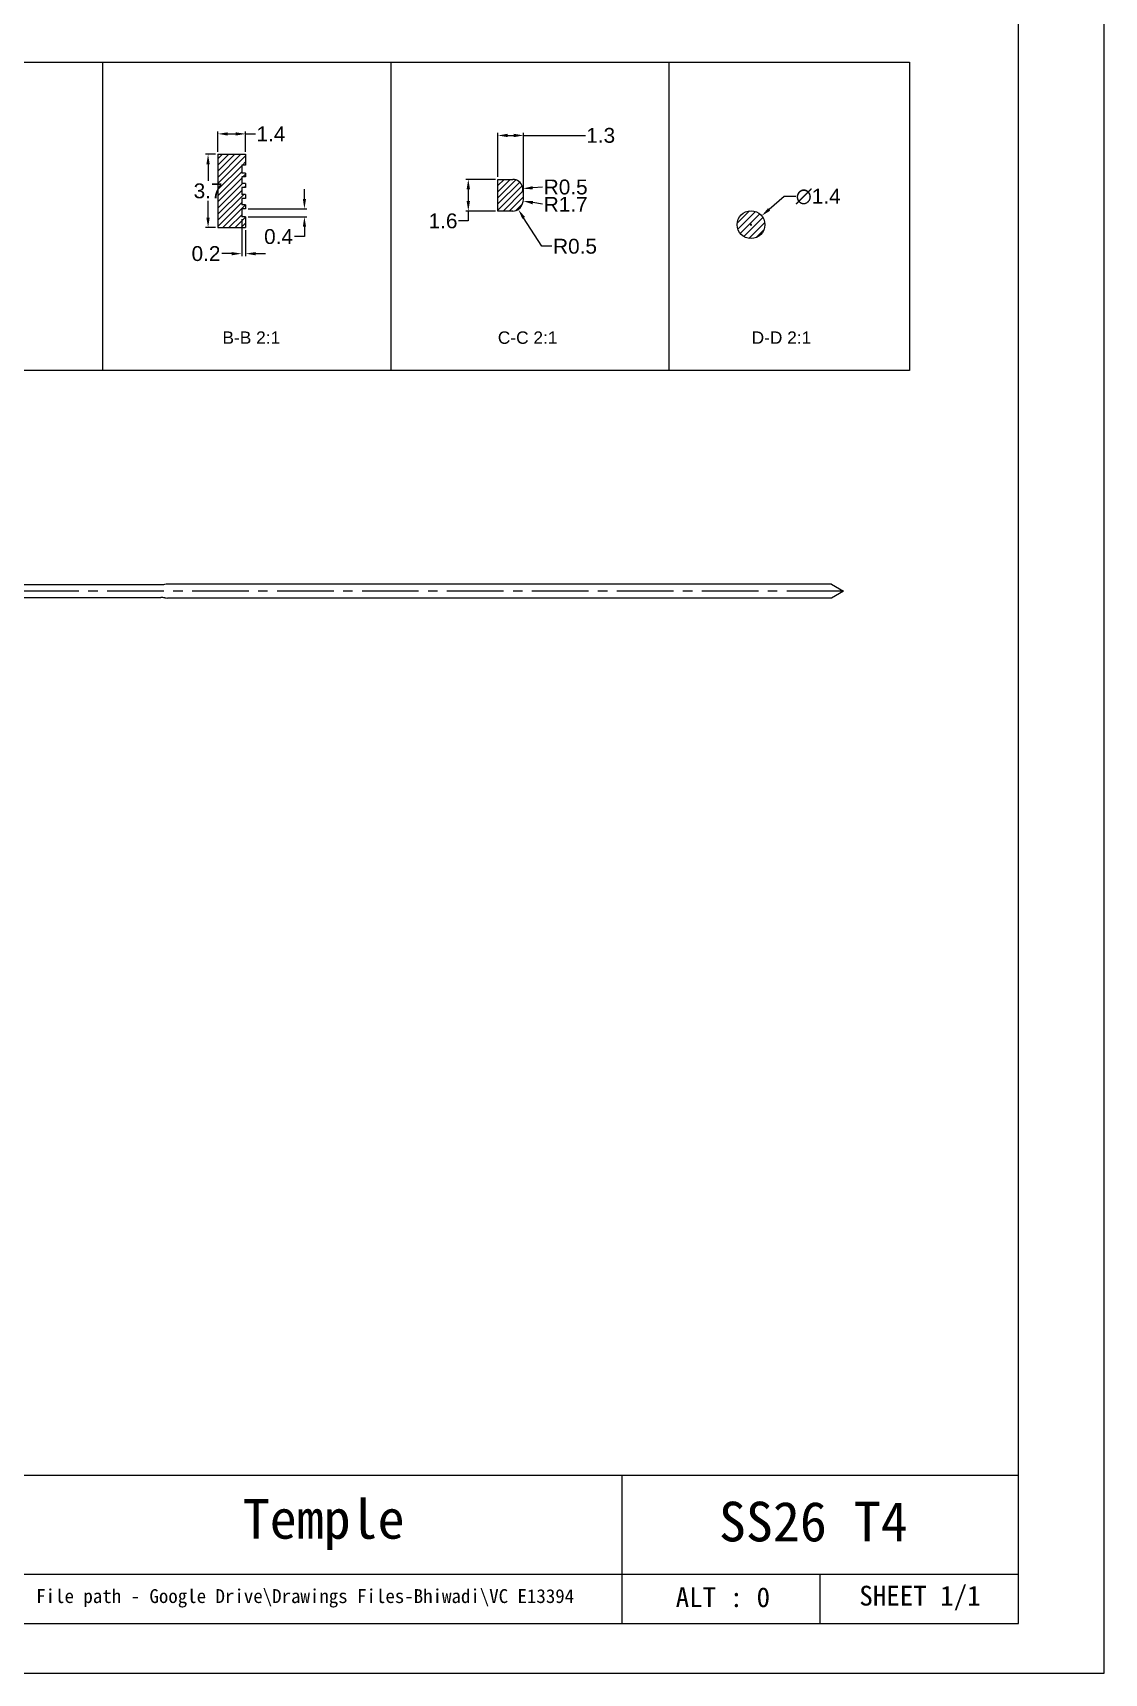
# Model space of a CAD drawing. Header units: millimetres. Extents: x 3454 to 3868, y 1319 to 1616.
# Drawn here: x 3760.3 to 3868.4, y 1319.3 to 1484.9 of the extents above; entities that cross this region are included whole.
import ezdxf

# ---------------------------------------------------------------- set-up
doc = ezdxf.new("R2010")
doc.units = ezdxf.units.MM
doc.linetypes.add('CENTER2', pattern=[28.575, 19.05, -3.175, 3.175, -3.175])
doc.layers.add('Center Line', color=2, linetype='CENTER2')
doc.layers.add('Dimension', color=3, linetype='Continuous')
doc.layers.add('标注', color=4, linetype='Continuous', lineweight=5)
doc.layers.add('绘图层', color=7, linetype='Continuous', lineweight=15)
doc.styles.get("Standard").update_dxf_attribs({"font": 'arial.ttf'})
doc.styles.add('宋体', font='SimSun.ttf')
doc.dimstyles.get("Standard").update_dxf_attribs({"dimtxt": 0.18, "dimasz": 0.18, "dimexe": 0.18, "dimexo": 0.0625, "dimgap": 0.09, "dimtad": 0, "dimtih": 1, "dimtoh": 1, "dimdec": 4, "dimzin": 0, "dimdsep": 46, "dimtxsty": 'Standard', "dimcen": 0.09, "dimadec": 0, "dimazin": 0, "dimtfac": 1, "dimtdec": 4, "dimtofl": 0, "dimtmove": 0, "dimatfit": 3, "dimfxl": 1, "dimtolj": 1, "dimtzin": 0, "dimarcsym": 0})
doc.dimstyles.new('Standard$0', dxfattribs={"dimtxt": 2.3, "dimasz": 2, "dimexe": 1, "dimexo": 1, "dimgap": 1, "dimtad": 0, "dimtih": 1, "dimtoh": 1, "dimdec": 1, "dimzin": 0, "dimdsep": 46, "dimtxsty": 'Standard', "dimcen": 0, "dimclrd": 4, "dimclre": 4, "dimclrt": 4, "dimadec": 1, "dimazin": 0, "dimtfac": 1, "dimtdec": 1, "dimtofl": 0, "dimtmove": 0, "dimatfit": 0, "dimfxl": 1, "dimtolj": 1, "dimtzin": 0, "dimarcsym": 0})
doc.dimstyles.new('STANDARD$4', dxfattribs={"dimtxt": 2, "dimasz": 1.5, "dimexe": 0.5, "dimexo": 0.5, "dimgap": 0.5, "dimtad": 1, "dimtoh": 1, "dimdsep": 46, "dimtxsty": 'Standard', "dimcen": 0, "dimadec": 0, "dimazin": 0, "dimtfac": 1, "dimtofl": 0, "dimtmove": 0, "dimatfit": 3, "dimfxl": 1, "dimtolj": 1, "dimtzin": 0, "dimarcsym": 0})
pattern_1 = [(45, (-6967.3133, 619.16925), (-0.309359217, 0.309359217), [])]

# ---------------------------------------------------------------- blocks, each defined once
blk = doc.blocks.new('*D58')
at = {"layer": 'Defpoints', "color": 0, "transparency": 16777216}
for p in [(3781.77, 1474.68), (3778.97, 1472.62), (3781.77, 1472.62)]:
    blk.add_point(p, dxfattribs=at)
at = {"layer": 'Dimension', "color": 3, "lineweight": -2, "transparency": 16777216}
for p, q in [((3778.97, 1472.87), (3778.97, 1474.93)), ((3779.97, 1474.68), (3780.77, 1474.68)), ((3781.77, 1472.87), (3781.77, 1474.93)), ((3781.77, 1474.68), (3782.77, 1474.68))]:
    blk.add_line(p, q, dxfattribs=at)
at = {"layer": 'Dimension', "color": 3, "transparency": 16777216}
for points in [[(3779.97, 1474.84), (3779.97, 1474.51), (3778.97, 1474.68)], [(3780.77, 1474.84), (3780.77, 1474.51), (3781.77, 1474.68)]]:
    blk.add_solid(points, dxfattribs=at)
at = {"layer": 'Dimension', "transparency": 16777216, "insert": (3784.32, 1474.68), "char_height": 1.5, "attachment_point": 5}
blk.add_mtext('\\A1;1.4', dxfattribs=at)
blk = doc.blocks.new('*D59')
at = {"layer": 'Defpoints', "color": 0, "transparency": 16777216}
for p in [(3781.37, 1466.31), (3781.77, 1465.22), (3781.37, 1462.59)]:
    blk.add_point(p, dxfattribs=at)
at = {"layer": 'Dimension', "color": 3, "lineweight": -2, "transparency": 16777216}
for p, q in [((3781.37, 1466.06), (3781.37, 1462.34)), ((3781.77, 1464.97), (3781.77, 1462.34)), ((3780.37, 1462.59), (3779.37, 1462.59)), ((3782.77, 1462.59), (3783.77, 1462.59))]:
    blk.add_line(p, q, dxfattribs=at)
at = {"layer": 'Dimension', "color": 3, "transparency": 16777216}
for points in [[(3780.37, 1462.75), (3780.37, 1462.42), (3781.37, 1462.59)], [(3782.77, 1462.75), (3782.77, 1462.42), (3781.77, 1462.59)]]:
    blk.add_solid(points, dxfattribs=at)
at = {"layer": 'Dimension', "transparency": 16777216, "insert": (3777.77, 1462.59), "char_height": 1.5, "attachment_point": 5}
blk.add_mtext('\\A1;0.2', dxfattribs=at)
blk = doc.blocks.new('*D60')
at = {"layer": 'Defpoints', "color": 0, "transparency": 16777216}
for p in [(3781.77, 1467.11), (3781.77, 1466.31), (3787.7, 1466.31)]:
    blk.add_point(p, dxfattribs=at)
at = {"layer": 'Dimension', "color": 3, "lineweight": -2, "transparency": 16777216}
for p, q in [((3787.7, 1468.11), (3787.7, 1469.11)), ((3782.02, 1467.11), (3787.95, 1467.11)), ((3782.02, 1466.31), (3787.95, 1466.31)), ((3787.7, 1464.31), (3786.7, 1464.31)), ((3787.7, 1465.31), (3787.7, 1464.31))]:
    blk.add_line(p, q, dxfattribs=at)
at = {"layer": 'Dimension', "color": 3, "transparency": 16777216}
for points in [[(3787.54, 1468.11), (3787.87, 1468.11), (3787.7, 1467.11)], [(3787.54, 1465.31), (3787.87, 1465.31), (3787.7, 1466.31)]]:
    blk.add_solid(points, dxfattribs=at)
at = {"layer": 'Dimension', "transparency": 16777216, "insert": (3785.09, 1464.31), "char_height": 1.5, "attachment_point": 5}
blk.add_mtext('\\A1;0.4', dxfattribs=at)
blk = doc.blocks.new('*D61')
at = {"layer": 'Defpoints', "color": 0, "transparency": 16777216}
for p in [(3778.97, 1472.62), (3777.98, 1465.22), (3778.97, 1465.22)]:
    blk.add_point(p, dxfattribs=at)
at = {"layer": 'Dimension', "color": 3, "lineweight": -2, "transparency": 16777216}
for p, q in [((3778.72, 1472.62), (3777.73, 1472.62)), ((3777.98, 1471.62), (3777.98, 1469.94)), ((3777.98, 1466.22), (3777.98, 1467.91)), ((3778.72, 1465.22), (3777.73, 1465.22))]:
    blk.add_line(p, q, dxfattribs=at)
at = {"layer": 'Dimension', "color": 3, "transparency": 16777216}
for points in [[(3777.81, 1471.62), (3778.14, 1471.62), (3777.98, 1472.62)], [(3777.81, 1466.22), (3778.14, 1466.22), (3777.98, 1465.22)]]:
    blk.add_solid(points, dxfattribs=at)
at = {"layer": 'Dimension', "transparency": 16777216, "insert": (3777.98, 1468.92), "char_height": 1.5, "attachment_point": 5}
blk.add_mtext('\\A1;3.7', dxfattribs=at)
blk = doc.blocks.new('*D62')
at = {"layer": 'Defpoints', "color": 0, "transparency": 16777216}
for p in [(3809.82, 1474.52), (3807.22, 1470.09), (3809.82, 1468.49)]:
    blk.add_point(p, dxfattribs=at)
at = {"layer": 'Dimension', "color": 3, "lineweight": -2, "transparency": 16777216}
for p, q in [((3807.22, 1470.34), (3807.22, 1474.77)), ((3808.22, 1474.52), (3808.82, 1474.52)), ((3809.82, 1468.74), (3809.82, 1474.77)), ((3809.82, 1474.52), (3816.06, 1474.52))]:
    blk.add_line(p, q, dxfattribs=at)
at = {"layer": 'Dimension', "color": 3, "transparency": 16777216}
for points in [[(3808.22, 1474.69), (3808.22, 1474.35), (3807.22, 1474.52)], [(3808.82, 1474.69), (3808.82, 1474.35), (3809.82, 1474.52)]]:
    blk.add_solid(points, dxfattribs=at)
at = {"layer": 'Dimension', "transparency": 16777216, "insert": (3817.6, 1474.52), "char_height": 1.5, "attachment_point": 5}
blk.add_mtext('\\A1;1.3', dxfattribs=at)
blk = doc.blocks.new('*D63')
at = {"layer": 'Defpoints', "color": 0, "transparency": 16777216}
for p in [(3807.22, 1470.09), (3804.24, 1466.89), (3807.22, 1466.89)]:
    blk.add_point(p, dxfattribs=at)
at = {"layer": 'Dimension', "color": 3, "lineweight": -2, "transparency": 16777216}
for p, q in [((3806.97, 1470.09), (3803.99, 1470.09)), ((3804.24, 1469.09), (3804.24, 1467.89)), ((3804.24, 1465.89), (3803.24, 1465.89)), ((3806.97, 1466.89), (3803.99, 1466.89)), ((3804.24, 1466.89), (3804.24, 1465.89))]:
    blk.add_line(p, q, dxfattribs=at)
at = {"layer": 'Dimension', "color": 3, "transparency": 16777216}
for points in [[(3804.07, 1469.09), (3804.41, 1469.09), (3804.24, 1470.09)], [(3804.07, 1467.89), (3804.41, 1467.89), (3804.24, 1466.89)]]:
    blk.add_solid(points, dxfattribs=at)
at = {"layer": 'Dimension', "transparency": 16777216, "insert": (3801.69, 1465.89), "char_height": 1.5, "attachment_point": 5}
blk.add_mtext('\\A1;1.6', dxfattribs=at)
blk = doc.blocks.new('*D38')
at = {"layer": 'Defpoints', "color": 0, "transparency": 16777216}
for p in [(3808.74, 1469.09), (3809.74, 1469.16)]:
    blk.add_point(p, dxfattribs=at)
at = {"layer": 'Dimension', "color": 3, "lineweight": -2, "transparency": 16777216}
blk.add_line((3811.73, 1469.31), (3810.74, 1469.23), dxfattribs=at)
blk.add_arc((3808.74, 1469.09), 1, 349.8351, 14.4775, dxfattribs=at)
at = {"layer": 'Dimension', "color": 3, "transparency": 16777216}
blk.add_solid([(3810.72, 1469.4), (3810.75, 1469.07), (3809.74, 1469.16)], dxfattribs=at)
at = {"layer": 'Dimension', "transparency": 16777216, "insert": (3814.07, 1469.31), "char_height": 1.5, "attachment_point": 5}
blk.add_mtext('\\A1;R0.5', dxfattribs=at)
blk = doc.blocks.new('*D39')
at = {"layer": 'Defpoints', "color": 0, "transparency": 16777216}
for p in [(3808.74, 1467.89), (3809.28, 1467.05)]:
    blk.add_point(p, dxfattribs=at)
at = {"layer": 'Dimension', "color": 3, "lineweight": -2, "transparency": 16777216}
for p, q in [((3811.67, 1463.33), (3809.82, 1466.21)), ((3812.67, 1463.33), (3811.67, 1463.33))]:
    blk.add_line(p, q, dxfattribs=at)
at = {"layer": 'Dimension', "color": 3, "transparency": 16777216}
blk.add_solid([(3809.96, 1466.3), (3809.68, 1466.12), (3809.28, 1467.05)], dxfattribs=at)
at = {"layer": 'Dimension', "transparency": 16777216, "insert": (3815.01, 1463.33), "char_height": 1.5, "attachment_point": 5}
blk.add_mtext('\\A1;R0.5', dxfattribs=at)
blk = doc.blocks.new('*D64')
at = {"layer": 'Defpoints', "color": 0, "transparency": 16777216}
for p in [(3833.84, 1466.41), (3831.7, 1464.6)]:
    blk.add_point(p, dxfattribs=at)
at = {"layer": 'Dimension', "color": 0, "lineweight": -2, "transparency": 16777216}
for p, q in [((3836.12, 1468.35), (3834.6, 1467.06)), ((3837.28, 1468.35), (3836.12, 1468.35)), ((3832.68, 1465.51), (3832.86, 1465.51)), ((3832.77, 1465.42), (3832.77, 1465.6))]:
    blk.add_line(p, q, dxfattribs=at)
at = {"layer": 'Dimension', "color": 0, "transparency": 16777216}
blk.add_solid([(3834.49, 1467.19), (3834.71, 1466.93), (3833.84, 1466.41)], dxfattribs=at)
at = {"layer": 'Dimension', "color": 0, "transparency": 16777216, "insert": (3839.55, 1468.35), "char_height": 1.5, "attachment_point": 5}
blk.add_mtext('\\A1;∅1.4', dxfattribs=at)
blk = doc.blocks.new('*D66')
at = {"layer": 'Defpoints', "color": 0, "transparency": 16777216}
for p in [(3806.42, 1468.49), (3809.77, 1467.91)]:
    blk.add_point(p, dxfattribs=at)
at = {"layer": 'Dimension', "color": 3, "lineweight": -2, "transparency": 16777216}
blk.add_line((3811.74, 1467.57), (3810.75, 1467.74), dxfattribs=at)
at = {"layer": 'Dimension', "color": 3, "transparency": 16777216}
blk.add_solid([(3810.78, 1467.9), (3810.72, 1467.57), (3809.77, 1467.91)], dxfattribs=at)
at = {"layer": 'Dimension', "transparency": 16777216, "insert": (3814.07, 1467.57), "char_height": 1.5, "attachment_point": 5}
blk.add_mtext('\\A1;R1.7', dxfattribs=at)

msp = doc.modelspace()

# ---------------------------------------------------------------- hatches: boundary and pattern name
h = msp.add_hatch()
h.set_pattern_fill('ANSI31', color=6, scale=3.5)
h.set_pattern_definition(pattern_1)
h.paths.add_polyline_path([(3781.37, 1470.33), (3781.77, 1470.33), (3781.77, 1470.73), (3781.37, 1470.73), (3781.37, 1471.53), (3781.77, 1471.53), (3781.77, 1472.53, 0.109432), (3781.35, 1472.62), (3778.97, 1472.62), (3778.97, 1465.22), (3781.35, 1465.22, 0.109432), (3781.77, 1465.32), (3781.77, 1466.31), (3781.37, 1466.31), (3781.37, 1467.11), (3781.77, 1467.11), (3781.77, 1467.53), (3781.37, 1467.53), (3781.37, 1468.17), (3781.77, 1468.17), (3781.77, 1468.57), (3781.37, 1468.57), (3781.37, 1469.28), (3781.77, 1469.28), (3781.77, 1469.68), (3781.37, 1469.68)])
h = msp.add_hatch()
h.set_pattern_fill('ANSI31', color=6, scale=3.5)
h.set_pattern_definition(pattern_1)
h.paths.add_polyline_path([(3808.74, 1470.09), (3807.22, 1470.09), (3807.22, 1466.89), (3808.74, 1466.89, 0.341999), (3809.71, 1467.64, 0.127017), (3809.71, 1469.34, 0.341999)])
h = msp.add_hatch()
h.set_pattern_fill('ANSI31', color=6, scale=0.15)
h.set_pattern_definition([(45, (786.65632, 1976.45494), (-0.336759605, 0.336759605), [])])
h.paths.add_polyline_path([(3834.17, 1465.51, 1), (3831.37, 1465.51, 1)])

# ---------------------------------------------------------------- linework, layer by layer
for p, q in [((3859.75, 1324.31), (3859.75, 1611.31)), ((3767.34, 1481.91), (3848.77, 1481.91)), ((3796.41, 1481.91), (3796.41, 1450.8)), ((3824.46, 1481.91), (3824.46, 1450.8)), ((3778.97, 1472.62), (3778.97, 1465.22)), ((3778.97, 1472.62), (3781.77, 1472.62)), ((3781.77, 1472.62), (3781.77, 1471.53)), ((3781.37, 1471.53), (3781.37, 1470.73)), ((3781.77, 1471.53), (3781.37, 1471.53)), ((3781.77, 1470.73), (3781.37, 1470.73)), ((3781.37, 1470.33), (3781.37, 1469.68)), ((3781.77, 1470.33), (3781.37, 1470.33)), ((3781.77, 1470.73), (3781.77, 1470.33)), ((3781.77, 1469.68), (3781.37, 1469.68)), ((3781.37, 1469.28), (3781.37, 1468.57)), ((3781.77, 1469.28), (3781.37, 1469.28)), ((3781.77, 1469.68), (3781.77, 1469.28)), ((3807.22, 1470.09), (3808.74, 1470.09)), ((3807.22, 1466.89), (3807.22, 1470.09)), ((3781.77, 1468.57), (3781.37, 1468.57)), ((3781.37, 1468.17), (3781.37, 1467.53)), ((3781.77, 1468.17), (3781.37, 1468.17)), ((3781.77, 1467.53), (3781.37, 1467.53)), ((3781.37, 1467.11), (3781.37, 1466.31)), ((3781.77, 1467.11), (3781.37, 1467.11)), ((3781.77, 1468.57), (3781.77, 1468.17)), ((3781.77, 1467.53), (3781.77, 1467.11)), ((3781.77, 1466.31), (3781.37, 1466.31)), ((3781.77, 1466.31), (3781.77, 1465.22)), ((3808.74, 1466.89), (3807.22, 1466.89)), ((3778.97, 1465.22), (3781.77, 1465.22)), ((3848.77, 1450.8), (3767.34, 1450.8)), ((3701.95, 1429.23), (3773.2, 1429.18)), ((3840.89, 1429.23), (3773.9, 1429.23)), ((3840.89, 1429.23), (3842.09, 1428.53)), ((3699.49, 1427.83), (3773.2, 1427.88)), ((3840.89, 1427.83), (3773.9, 1427.83)), ((3842.09, 1428.53), (3840.89, 1427.83)), ((3669.75, 1339.31), (3859.75, 1339.31)), ((3819.75, 1324.31), (3819.75, 1339.31)), ((3729.75, 1329.31), (3859.75, 1329.31)), ((3839.75, 1324.31), (3839.75, 1329.31)), ((3669.75, 1324.31), (3859.75, 1324.31))]:
    msp.add_line(p, q)
msp.add_lwpolyline([(3658.41, 1319.31), (3868.41, 1319.31), (3868.41, 1616.31), (3658.41, 1616.31)], close=True)
msp.add_lwpolyline([(3727.68, 1481.91), (3767.34, 1481.91), (3767.34, 1450.8), (3727.68, 1450.8)])
msp.add_circle((3832.77, 1465.51), 1.4)
for centre, radius, start, end in [((3808.74, 1469.09), 1, 14.4775, 90), ((3806.42, 1468.49), 3.4, 345.5225, 14.4775), ((3808.74, 1467.89), 1, 270, 345.5225), ((3773.12, 1432.84), 3.66, 271.1771, 277.8176), ((3773.9, 1427.23), 2, 90, 97.9577), ((3773.12, 1424.22), 3.66, 82.1824, 88.8229), ((3773.12, 1424.22), 3.66, 82.1824, 88.8229), ((3773.9, 1429.83), 2, 262.0423, 270), ((3773.9, 1429.83), 2, 262.0423, 270)]:
    msp.add_arc(centre, radius, start, end)
at = {"layer": 'Center Line', "ltscale": 0.3}
msp.add_line((3842.09, 1428.53), (3697.09, 1428.53), dxfattribs=at)
at = {"layer": '标注', "color": 0, "lineweight": 13, "ltscale": 5}
msp.add_line((3848.77, 1481.91), (3848.77, 1450.8), dxfattribs=at)

# ---------------------------------------------------------------- texts
at = {"char_height": 1.25, "width": 6.2737, "attachment_point": 1}
for s, insert in [('B-B 2:1', (3779.43, 1454.74)), ('C-C 2:1', (3807.22, 1454.74)), ('D-D 2:1', (3832.83, 1454.74))]:
    msp.add_mtext(s, dxfattribs=dict(at, insert=insert))
at = {"layer": '绘图层', "color": 7, "linetype": 'ByBlock', "lineweight": 9, "attachment_point": 5, "style": '宋体'}
for s, insert, char_height, width in [('{\\fNSimSun|b0|i0|c0|p49;Temple}', (3789.64, 1334.31), 4, 58.2869), ('{\\fNSimSun|b0|i0|c0|p49;SS26 T4}', (3839.06, 1334.58), 4, 58.2869), ('\\pxql;{\\fNSimSun|b0|i0|c0|p49;File path - Google Drive\\\\Drawings Files-Bhiwadi\\\\VC E13394}', (3805.58, 1326.86), 1.4, 89.89), ('{\\fNSimSun|b0|i0|c0|p49;ALT : 0}', (3829.93, 1326.96), 2, 17.2791), ('{\\fNSimSun|b0|i0|c0|p49;SHEET 1/1}', (3849.82, 1326.89), 2, 17.2791)]:
    msp.add_mtext(s, dxfattribs=dict(at, insert=insert, char_height=char_height, width=width))

# ---------------------------------------------------------------- dimensions: what is measured, and where the dimension line sits
at = {"layer": 'Dimension'}
for base, p1, p2, picture, middle in [((3781.77, 1474.68), (3778.97, 1472.62), (3781.77, 1472.62), '*D58', (3784.32, 1474.68)), ((3781.37, 1462.59), (3781.77, 1465.22), (3781.37, 1466.31), '*D59', (3777.77, 1462.59))]:
    dim = msp.add_linear_dim(base=base, p1=p1, p2=p2, dimstyle='Standard$0', override={"dimtxt": 1.5, "dimasz": 1, "dimexe": 0.25, "dimexo": 0.25, "dimgap": 0.25, "dimlfac": 0.5, "dimclrd": 3, "dimclre": 3, "dimclrt": 256, "dimadec": 0, "dimtdec": 2, "dimatfit": 3}, dxfattribs=at)
    dim.commit()
    dim.dimension.update_dxf_attribs({"geometry": picture, "text_midpoint": middle})
dim = msp.add_linear_dim(base=(3809.82, 1474.52), p1=(3807.22, 1470.09), p2=(3809.82, 1468.49), dimstyle='Standard$0', override={"dimtxt": 1.5, "dimasz": 1, "dimexe": 0.25, "dimexo": 0.25, "dimgap": 0.25, "dimlfac": 0.5, "dimclrd": 3, "dimclre": 3, "dimclrt": 256, "dimadec": 0, "dimtdec": 2, "dimatfit": 3}, dxfattribs=at)
dim.commit()
dim.dimension.update_dxf_attribs({"geometry": '*D62', "text_midpoint": (3817.6, 1474.52), "dimtype": 160})
for base, p1, p2, picture, middle in [((3777.98, 1465.22), (3778.97, 1472.62), (3778.97, 1465.22), '*D61', (3777.98, 1468.92)), ((3787.7, 1466.31), (3781.77, 1467.11), (3781.77, 1466.31), '*D60', (3785.09, 1464.31)), ((3804.24, 1466.89), (3807.22, 1470.09), (3807.22, 1466.89), '*D63', (3801.69, 1465.89))]:
    dim = msp.add_linear_dim(base=base, p1=p1, p2=p2, angle=90, dimstyle='Standard$0', override={"dimtxt": 1.5, "dimasz": 1, "dimexe": 0.25, "dimexo": 0.25, "dimgap": 0.25, "dimlfac": 0.5, "dimclrd": 3, "dimclre": 3, "dimclrt": 256, "dimadec": 0, "dimtdec": 2, "dimatfit": 3}, dxfattribs=at)
    dim.commit()
    dim.dimension.update_dxf_attribs({"geometry": picture, "text_midpoint": middle})
for center, mpoint, picture, middle in [((3808.74, 1469.09), (3809.74, 1469.16), '*D38', (3814.07, 1469.31)), ((3806.42, 1468.49), (3809.77, 1467.91), '*D66', (3814.07, 1467.57))]:
    dim = msp.add_radius_dim(center=center, mpoint=mpoint, dimstyle='STANDARD$4', override={"dimtxt": 1.5, "dimasz": 1, "dimexe": 0.25, "dimexo": 0.25, "dimgap": 0.25, "dimtad": 0, "dimtih": 1, "dimdec": 1, "dimlfac": 0.5, "dimzin": 0, "dimclrd": 3, "dimclre": 3, "dimclrt": 256}, dxfattribs=at)
    dim.commit()
    dim.dimension.update_dxf_attribs({"geometry": picture, "text_midpoint": middle})
dim = msp.add_diameter_dim_2p(p1=(3831.7, 1464.6), p2=(3833.84, 1466.41), dimstyle='Standard', override={"dimtxt": 1.5, "dimasz": 1, "dimtad": 0, "dimtih": 1, "dimtoh": 1, "dimdec": 1, "dimlfac": 0.5, "dimadec": 0}, dxfattribs=at)
dim.commit()
dim.dimension.update_dxf_attribs({"geometry": '*D64', "text_midpoint": (3839.55, 1468.35), "dimtype": 163})
dim = msp.add_radius_dim(center=(3808.74, 1467.89), mpoint=(3809.28, 1467.05), dimstyle='STANDARD$4', override={"dimtxt": 1.5, "dimasz": 1, "dimexe": 0.25, "dimexo": 0.25, "dimgap": 0.25, "dimtad": 0, "dimtih": 1, "dimdec": 1, "dimlfac": 0.5, "dimzin": 0, "dimclrd": 3, "dimclre": 3, "dimclrt": 256}, dxfattribs=at)
dim.commit()
dim.dimension.update_dxf_attribs({"geometry": '*D39', "text_midpoint": (3815.01, 1463.33), "dimtype": 164})

doc.saveas('drawing.dxf')
